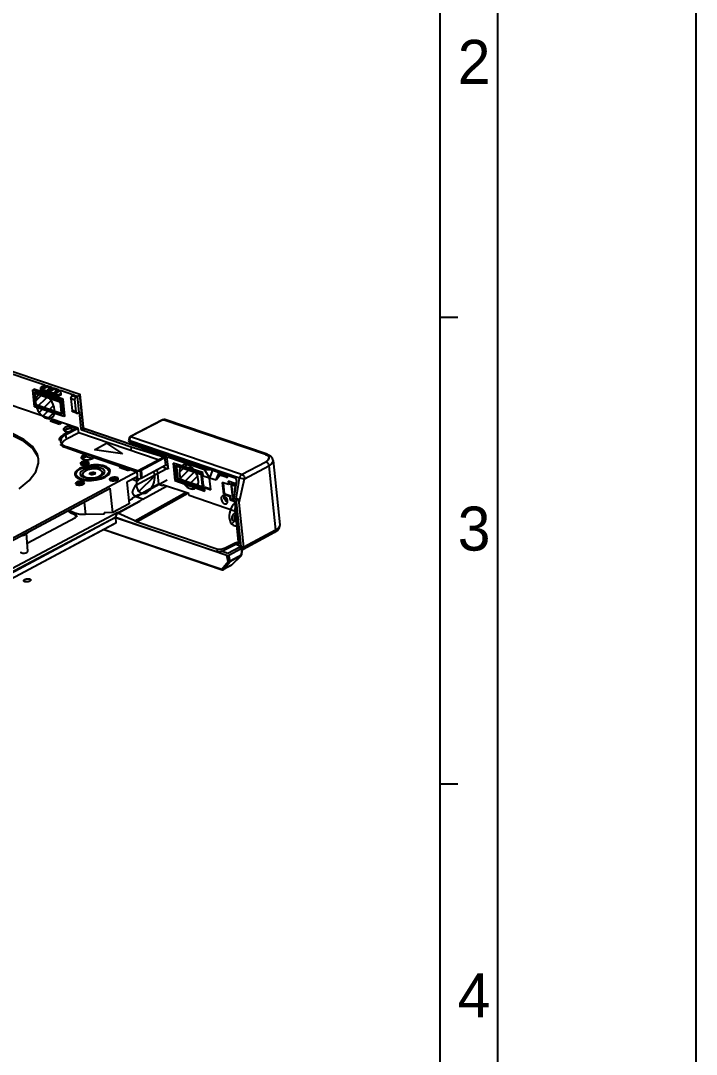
# Model space of a CAD drawing. Header units: millimetres. Extents: x 0 to 594, y 0 to 420.
# Drawn here: x 517.3 to 594, y 209.6 to 327 of the extents above; entities that cross this region are included whole.
import ezdxf

# ---------------------------------------------------------------- set-up
doc = ezdxf.new("R2010")
doc.units = ezdxf.units.MM
doc.header["$LTSCALE"] = 32.67
doc.layers.get('0').update_dxf_attribs({"linetype": 'CONTINUOUS'})
doc.layers.add('ASSEM_MEM', color=7, linetype='CONTINUOUS')
doc.styles.add('TEXTSTYLE_2', font='txt')

msp = doc.modelspace()

# ---------------------------------------------------------------- linework, layer by layer
at = {"color": 7, "linetype": 'CONTINUOUS'}
for p, q in [((594, 0), (594, 420)), ((571.422, 405.309), (571.422, 20.309)), ((564.922, 28.309), (564.922, 397.309)), ((564.922, 293.309), (566.922, 293.309)), ((564.922, 240.309), (566.922, 240.309))]:
    msp.add_line(p, q, dxfattribs=at)
at = {"layer": 'ASSEM_MEM', "color": 7, "linetype": 'CONTINUOUS'}
for p, q in [((441.911, 312.418), (524.03, 284.559)), ((511.374, 288.57), (520.061, 285.623)), ((523.855, 280.732), (507.053, 286.432)), ((519.608, 285.299), (519.649, 285.362)), ((519.649, 285.362), (519.864, 285.29)), ((519.699, 285.412), (520.015, 285.604)), ((519.699, 285.412), (519.913, 285.339)), ((519.765, 285.141), (520.288, 285.42)), ((519.765, 285.141), (519.864, 285.29)), ((519.913, 285.339), (520.23, 285.531)), ((520.015, 285.604), (520.061, 285.623)), ((520.015, 285.604), (520.23, 285.531)), ((520.23, 285.531), (520.276, 285.55)), ((520.276, 285.55), (520.848, 285.356)), ((520.288, 285.42), (520.276, 285.55)), ((520.706, 285.279), (520.288, 285.42)), ((520.485, 285.145), (520.802, 285.337)), ((520.7, 285.072), (521.016, 285.264)), ((520.802, 285.337), (520.848, 285.356)), ((520.802, 285.337), (521.016, 285.264)), ((521.016, 285.264), (521.062, 285.283)), ((521.062, 285.283), (521.634, 285.089)), ((521.075, 285.153), (521.062, 285.283)), ((518.811, 285.138), (518.703, 285.08)), ((518.703, 285.08), (522.027, 283.952)), ((518.902, 283.152), (518.703, 285.08)), ((522.136, 284.01), (518.811, 285.138)), ((521.872, 283.788), (518.905, 284.795)), ((518.905, 284.795), (519.058, 283.315)), ((519.056, 283.481), (518.944, 284.557)), ((518.992, 284.654), (518.98, 284.769)), ((519.085, 284.708), (518.981, 284.652)), ((519.021, 283.777), (519.806, 284.562)), ((519.142, 284.71), (519.038, 284.655)), ((519.038, 284.655), (521.683, 283.757)), ((519.142, 283.057), (520.374, 284.289)), ((519.572, 285.184), (519.591, 285.004)), ((521.193, 284.586), (519.62, 285.12)), ((519.629, 285.033), (519.62, 285.12)), ((519.796, 284.863), (519.621, 284.923)), ((519.633, 284.906), (519.621, 284.923)), ((521.202, 284.5), (519.629, 285.033)), ((519.65, 284.896), (519.633, 284.906)), ((519.654, 284.894), (519.65, 284.896)), ((519.833, 284.833), (519.655, 284.894)), ((519.701, 285.009), (519.817, 284.945)), ((519.701, 285.009), (519.796, 284.863)), ((519.765, 285.141), (520.337, 284.947)), ((520.326, 284.772), (519.817, 284.945)), ((519.833, 284.833), (519.854, 284.83)), ((519.854, 284.83), (519.89, 284.838)), ((519.993, 284.886), (519.89, 284.838)), ((520.326, 284.797), (520.422, 284.651)), ((520.436, 285.096), (520.337, 284.947)), ((520.6, 284.59), (520.422, 284.651)), ((520.436, 285.096), (520.65, 285.023)), ((520.638, 284.56), (520.459, 284.621)), ((520.485, 285.145), (520.7, 285.072)), ((520.505, 284.736), (520.621, 284.672)), ((520.505, 284.736), (520.6, 284.59)), ((520.552, 284.874), (521.075, 285.153)), ((520.552, 284.874), (520.65, 285.023)), ((520.552, 284.874), (521.124, 284.68)), ((521.151, 284.493), (520.621, 284.672)), ((520.638, 284.56), (520.659, 284.557)), ((520.659, 284.557), (520.694, 284.565)), ((520.797, 284.613), (520.694, 284.565)), ((521.492, 285.012), (521.075, 285.153)), ((521.222, 284.829), (521.124, 284.68)), ((521.131, 284.524), (521.226, 284.378)), ((521.193, 284.586), (521.202, 284.5)), ((521.271, 284.473), (521.202, 284.5)), ((521.222, 284.829), (521.437, 284.756)), ((521.401, 284.319), (521.226, 284.378)), ((521.442, 284.287), (521.263, 284.348)), ((521.353, 284.436), (521.271, 284.473)), ((521.272, 284.878), (521.588, 285.07)), ((521.272, 284.878), (521.486, 284.805)), ((521.425, 284.4), (521.353, 284.436)), ((521.437, 284.756), (521.395, 284.693)), ((521.395, 284.693), (521.437, 284.289)), ((521.401, 284.319), (521.418, 284.301)), ((521.418, 284.301), (521.437, 284.289)), ((521.888, 284.614), (521.425, 284.4)), ((521.437, 284.289), (521.442, 284.288)), ((521.442, 284.288), (521.467, 284.284)), ((521.467, 284.284), (521.499, 284.292)), ((521.486, 284.805), (521.803, 284.997)), ((521.901, 284.479), (521.499, 284.292)), ((521.588, 285.07), (521.634, 285.089)), ((521.588, 285.07), (521.803, 284.997)), ((521.803, 284.997), (521.849, 285.016)), ((521.849, 285.016), (523.35, 284.507)), ((521.849, 285.016), (521.901, 284.479)), ((523.015, 284.097), (523.165, 284.414)), ((523.015, 284.097), (523.444, 283.951)), ((523.015, 284.097), (523.159, 282.707)), ((523.304, 284.488), (523.165, 284.414)), ((523.165, 284.414), (523.594, 284.268)), ((523.35, 284.507), (523.304, 284.488)), ((523.304, 284.488), (523.733, 284.342)), ((523.594, 284.268), (523.444, 283.951)), ((523.594, 284.268), (523.733, 284.342)), ((523.733, 284.342), (523.783, 284.36)), ((523.788, 284.359), (524.041, 284.483)), ((523.967, 282.519), (523.788, 284.359)), ((524.419, 280.831), (524.041, 284.483)), ((524.452, 280.878), (524.075, 284.522)), ((522.227, 282.024), (518.902, 283.152)), ((519.058, 283.315), (519.127, 283.353)), ((519.058, 283.315), (522.025, 282.309)), ((521.822, 282.412), (519.177, 283.31)), ((519.428, 282.503), (520.776, 283.851)), ((519.83, 282.066), (521.061, 283.297)), ((521.787, 283.813), (521.683, 283.757)), ((521.888, 283.631), (521.804, 283.586)), ((521.804, 283.586), (521.916, 282.51)), ((522.025, 282.309), (521.872, 283.788)), ((522.136, 284.01), (522.027, 283.952)), ((522.027, 283.952), (522.227, 282.024)), ((522.323, 282.075), (522.136, 284.01)), ((523.444, 283.951), (523.588, 282.562)), ((520.398, 281.794), (521.181, 282.576)), ((521.983, 282.47), (521.879, 282.414)), ((522.018, 282.372), (521.881, 282.418)), ((521.999, 282.555), (521.916, 282.51)), ((522.323, 282.075), (522.227, 282.024)), ((523.588, 282.562), (523.159, 282.707)), ((523.681, 282.417), (523.252, 282.563)), ((523.785, 282.43), (523.957, 282.522)), ((523.966, 282.519), (524.146, 280.662)), ((520.693, 281.532), (520.866, 281.625)), ((520.693, 281.532), (521.737, 281.178)), ((521.91, 281.271), (520.866, 281.625)), ((520.866, 281.625), (520.982, 281.434)), ((521.91, 281.271), (521.737, 281.178)), ((522.336, 280.431), (522.379, 280.546)), ((522.379, 280.546), (522.511, 280.647)), ((522.469, 279.991), (523.855, 280.732)), ((523.573, 280.707), (522.841, 280.955)), ((523.004, 280.77), (523.014, 280.68)), ((523.014, 280.68), (523.326, 280.574)), ((523.024, 280.413), (523.573, 280.707)), ((523.911, 280.194), (523.855, 280.732)), ((524.146, 280.662), (524.419, 280.831)), ((524.255, 280.507), (524.559, 280.634)), ((524.444, 280.748), (524.419, 280.831)), ((524.559, 280.634), (524.612, 280.637)), ((533.815, 277.494), (524.559, 280.634)), ((533.821, 277.513), (524.612, 280.637)), ((533.441, 281.661), (529.79, 279.756)), ((533.505, 281.667), (529.846, 279.757)), ((533.505, 281.667), (533.568, 281.689)), ((545.119, 277.727), (533.505, 281.667)), ((533.568, 281.689), (533.636, 281.694)), ((533.636, 281.694), (533.679, 281.684)), ((545.284, 277.748), (533.679, 281.684)), ((522.751, 280.287), (522.167, 279.948)), ((522.172, 279.906), (522.167, 279.948)), ((522.285, 280.399), (522.48, 280.321)), ((522.373, 280.364), (522.336, 280.431)), ((522.354, 280.023), (523.024, 280.413)), ((522.525, 279.453), (522.469, 279.991)), ((522.48, 280.321), (522.751, 280.287)), ((523.911, 280.194), (522.525, 279.453)), ((522.751, 280.287), (522.78, 280.271)), ((532.949, 277.128), (523.911, 280.194)), ((524.255, 280.507), (529.882, 278.598)), ((529.623, 279.54), (529.576, 279.263)), ((529.637, 279.595), (529.622, 279.539)), ((529.695, 279.687), (529.637, 279.595)), ((529.691, 279.431), (529.699, 279.351)), ((529.727, 279.709), (529.695, 279.688)), ((529.716, 279.61), (529.702, 279.56)), ((529.787, 279.716), (529.727, 279.709)), ((529.787, 279.716), (529.758, 279.688)), ((529.803, 279.73), (529.787, 279.716)), ((542.393, 275.44), (529.787, 279.716)), ((521.884, 278.799), (521.878, 278.853)), ((522.38, 278.538), (523.956, 277.973)), ((522.415, 278.557), (522.418, 278.524)), ((523.991, 277.992), (522.416, 278.556)), ((530.598, 275.871), (522.519, 278.612)), ((525.699, 278.272), (527.068, 279.004)), ((528.886, 277.789), (525.699, 278.272)), ((527.068, 279.004), (528.886, 277.789)), ((529.675, 279.331), (529.718, 279.262)), ((529.718, 279.262), (529.696, 279.135)), ((529.696, 279.135), (541.67, 275.073)), ((529.699, 279.351), (529.718, 279.262)), ((542.145, 275.046), (529.718, 279.262)), ((529.882, 278.598), (529.833, 278.185)), ((529.882, 278.598), (533.669, 277.404)), ((519.367, 276.754), (519.366, 277.19)), ((523.956, 277.973), (524.639, 277.741)), ((530.549, 275.767), (523.991, 277.992)), ((523.991, 277.992), (523.994, 277.96)), ((524.323, 277.238), (524.445, 277.181)), ((524.374, 277.269), (524.417, 277.385)), ((524.415, 277.195), (524.374, 277.269)), ((524.417, 277.385), (524.549, 277.485)), ((524.778, 277.478), (524.57, 277.402)), ((524.778, 277.478), (524.769, 277.568)), ((524.787, 277.505), (525.499, 277.264)), ((525.513, 277.269), (525.675, 277.378)), ((525.684, 277.387), (525.673, 277.377)), ((525.675, 277.378), (525.684, 277.387)), ((525.684, 277.387), (528.695, 276.366)), ((530.598, 275.871), (533.37, 277.353)), ((531.001, 275.946), (533.531, 277.298)), ((533.531, 277.298), (533.37, 277.353)), ((533.634, 277.311), (533.473, 277.365)), ((533.531, 277.298), (533.597, 277.317)), ((533.597, 277.317), (533.634, 277.311)), ((533.727, 277.385), (533.669, 277.404)), ((533.669, 277.404), (533.678, 277.316)), ((533.727, 277.385), (533.77, 277.402)), ((533.727, 277.385), (533.777, 277.384)), ((533.797, 276.494), (533.727, 277.167)), ((533.793, 277.745), (533.82, 277.483)), ((533.931, 277.201), (534.049, 276.066)), ((534.386, 277.544), (533.997, 277.364)), ((534.436, 277.527), (534.087, 277.365)), ((538.198, 275.97), (534.087, 277.365)), ((545.119, 277.727), (545.365, 277.605)), ((545.379, 277.077), (545.134, 276.905)), ((545.365, 277.605), (545.498, 277.445)), ((545.962, 277.04), (546.72, 269.719)), ((524.473, 276.342), (524.02, 276.151)), ((524.127, 276.114), (524.59, 276.305)), ((524.172, 276.585), (524.251, 276.548)), ((524.236, 276.583), (524.254, 276.643)), ((524.251, 276.548), (524.414, 276.516)), ((524.254, 276.643), (524.341, 276.712)), ((524.28, 276.542), (524.352, 276.6)), ((524.341, 276.712), (524.48, 276.764)), ((524.352, 276.6), (524.491, 276.651)), ((524.811, 276.141), (524.466, 275.999)), ((524.795, 276.55), (524.955, 276.612)), ((524.955, 276.612), (525.044, 276.675)), ((524.982, 276.66), (524.97, 276.623)), ((526.86, 275.803), (526.841, 275.878)), ((527.476, 275.904), (527.345, 276.138)), ((527.444, 275.652), (527.476, 275.904)), ((528.522, 276.273), (528.695, 276.366)), ((528.522, 276.273), (529.566, 275.919)), ((528.695, 276.366), (528.811, 276.175)), ((529.739, 276.012), (529.566, 275.919)), ((529.739, 276.012), (530.514, 275.749)), ((530.926, 275.912), (530.549, 275.767)), ((531.019, 275.016), (530.926, 275.912)), ((531.001, 275.946), (531.094, 275.05)), ((533.797, 276.494), (531.094, 275.05)), ((532.8, 275.962), (532.966, 274.363)), ((534.049, 276.066), (533.404, 276.285)), ((533.807, 276.526), (534.008, 276.458)), ((538.004, 275.675), (534.616, 276.753)), ((534.616, 276.753), (534.82, 274.78)), ((534.924, 274.836), (534.729, 276.717)), ((537.937, 275.546), (534.941, 276.499)), ((534.941, 276.499), (535.095, 275.011)), ((534.999, 276.251), (535.111, 275.175)), ((535.017, 276.475), (535.031, 276.343)), ((535.036, 276.347), (535.14, 276.402)), ((535.093, 276.349), (535.197, 276.404)), ((537.738, 275.451), (535.093, 276.349)), ((537.842, 275.507), (535.197, 276.404)), ((535.334, 275.728), (536.171, 276.565)), ((535.473, 275.027), (536.721, 276.275)), ((535.497, 276.323), (535.489, 276.311)), ((538.969, 275.989), (538.198, 275.97)), ((538.198, 275.97), (538.772, 275.088)), ((539.095, 275.946), (538.772, 275.088)), ((542.393, 275.44), (545.134, 276.905)), ((542.732, 274.961), (545.474, 276.426)), ((545.474, 276.426), (546.23, 269.114)), ((530.514, 275.749), (507.924, 263.675)), ((523.491, 275.667), (523.459, 275.414)), ((523.642, 275.23), (523.616, 275.332)), ((523.824, 275.014), (523.642, 275.23)), ((524.088, 275.631), (524.075, 275.515)), ((524.075, 275.515), (524.094, 275.44)), ((524.094, 275.44), (524.235, 275.271)), ((524.212, 275.299), (524.264, 275.376)), ((524.235, 275.271), (524.498, 275.141)), ((524.264, 275.376), (524.335, 275.426)), ((524.358, 275.21), (524.333, 275.451)), ((524.498, 275.141), (524.855, 275.061)), ((525.206, 274.83), (524.647, 274.858)), ((524.854, 275.098), (525.22, 275.061)), ((524.855, 275.061), (525.274, 275.04)), ((525.145, 275.487), (525.137, 275.498)), ((525.17, 275.481), (525.145, 275.487)), ((525.15, 275.49), (525.147, 275.513)), ((525.247, 275.47), (525.17, 275.481)), ((525.791, 274.884), (525.206, 274.83)), ((525.207, 275.632), (525.221, 275.498)), ((525.214, 275.61), (525.207, 275.632)), ((525.213, 275.593), (525.214, 275.61)), ((525.228, 275.475), (525.214, 275.61)), ((525.232, 275.658), (525.263, 275.663)), ((525.263, 275.663), (525.355, 275.671)), ((525.277, 275.529), (525.263, 275.663)), ((525.274, 275.04), (525.711, 275.08)), ((525.369, 275.536), (525.277, 275.529)), ((525.457, 275.556), (525.369, 275.536)), ((525.533, 275.584), (525.457, 275.556)), ((525.519, 275.719), (525.533, 275.584)), ((525.561, 275.592), (525.533, 275.584)), ((525.592, 275.592), (525.561, 275.592)), ((525.612, 275.583), (525.592, 275.592)), ((525.612, 275.583), (525.598, 275.718)), ((525.69, 275.476), (525.599, 275.468)), ((525.657, 275.555), (525.612, 275.583)), ((525.72, 275.534), (525.657, 275.555)), ((525.721, 275.481), (525.69, 275.476)), ((525.707, 275.669), (525.784, 275.658)), ((525.742, 275.507), (525.739, 275.53)), ((525.739, 275.529), (525.746, 275.507)), ((525.746, 275.507), (525.749, 275.482)), ((525.784, 275.658), (525.787, 275.624)), ((526.345, 275.014), (525.791, 274.884)), ((525.998, 275.168), (526.315, 275.299)), ((526.315, 275.299), (526.531, 275.463)), ((526.808, 275.205), (526.345, 275.014)), ((526.468, 275.32), (526.717, 275.495)), ((526.646, 275.445), (526.621, 275.688)), ((526.624, 275.66), (526.747, 275.599)), ((526.747, 275.599), (526.77, 275.571)), ((527.141, 275.439), (526.808, 275.205)), ((526.915, 275.168), (527.278, 275.424)), ((527.33, 275.565), (527.198, 275.368)), ((527.278, 275.424), (527.444, 275.652)), ((527.346, 275.718), (527.33, 275.565)), ((527.485, 274.792), (527.564, 274.755)), ((527.549, 274.79), (527.568, 274.85)), ((527.564, 274.755), (527.727, 274.723)), ((527.568, 274.85), (527.654, 274.919)), ((527.593, 274.749), (527.665, 274.807)), ((528.108, 274.757), (528.268, 274.819)), ((528.268, 274.819), (528.357, 274.882)), ((528.295, 274.867), (528.284, 274.83)), ((530.466, 275.155), (529.392, 274.581)), ((530.512, 274.707), (529.971, 274.89)), ((530.512, 274.707), (530.466, 275.155)), ((530.72, 274.818), (530.512, 274.707)), ((530.537, 275.524), (530.514, 275.749)), ((530.537, 275.524), (530.572, 275.543)), ((530.546, 275.552), (530.572, 275.543)), ((530.641, 274.87), (530.549, 275.767)), ((531.019, 275.016), (530.641, 274.87)), ((530.72, 274.818), (530.711, 274.907)), ((530.746, 273.518), (532.543, 275.315)), ((534.82, 274.78), (534.924, 274.836)), ((534.82, 274.78), (538.224, 273.554)), ((538.214, 273.65), (534.924, 274.836)), ((535.165, 275.048), (535.095, 275.011)), ((535.095, 275.011), (538.105, 273.927)), ((535.164, 275.054), (535.165, 275.048)), ((535.165, 275.048), (535.172, 275.046)), ((535.232, 275.004), (537.877, 274.106)), ((535.767, 274.481), (537.114, 275.828)), ((536.178, 274.052), (537.391, 275.265)), ((536.198, 274.676), (538.098, 273.991)), ((537.738, 275.451), (537.842, 275.507)), ((537.859, 275.28), (537.959, 275.334)), ((537.971, 274.204), (537.859, 275.28)), ((538.105, 273.927), (537.937, 275.546)), ((538.046, 275.274), (538.004, 275.675)), ((538.761, 275.031), (538.046, 275.274)), ((538.897, 273.717), (538.761, 275.031)), ((538.772, 275.088), (539.519, 274.834)), ((539.519, 274.834), (539.842, 275.693)), ((539.519, 274.834), (539.946, 275.377)), ((539.946, 275.377), (539.874, 275.682)), ((540.665, 275.133), (539.946, 275.377)), ((539.99, 275.584), (539.984, 275.645)), ((540.065, 275.52), (540.058, 275.591)), ((540.065, 275.52), (540.695, 275.306)), ((540.665, 275.133), (540.805, 275.193)), ((540.695, 275.306), (540.765, 275.38)), ((540.695, 275.306), (540.796, 275.351)), ((540.82, 275.297), (540.813, 275.363)), ((541.753, 274.384), (540.864, 274.705)), ((540.864, 274.705), (540.906, 274.303)), ((541.81, 274.756), (541.511, 272.793)), ((542.04, 274.266), (542.145, 275.046)), ((542.13, 272.288), (542.732, 274.961)), ((508.086, 263.524), (527.488, 273.895)), ((523.639, 274.313), (523.718, 274.277)), ((523.703, 274.311), (523.722, 274.372)), ((523.718, 274.277), (523.881, 274.245)), ((523.722, 274.372), (523.808, 274.441)), ((523.747, 274.271), (523.819, 274.329)), ((524.262, 274.279), (524.422, 274.341)), ((524.422, 274.341), (524.511, 274.403)), ((524.449, 274.389), (524.437, 274.352)), ((527.774, 271.138), (527.488, 273.895)), ((529.392, 274.581), (529.645, 272.138)), ((532.966, 274.363), (530.719, 273.108)), ((531.196, 272.636), (533.884, 274.138)), ((532.966, 274.363), (533.431, 274.205)), ((536.415, 273.279), (533.421, 274.295)), ((533.431, 274.205), (533.421, 274.295)), ((533.431, 274.205), (533.527, 274.259)), ((536.766, 273.8), (537.491, 274.525)), ((537.934, 274.109), (538.038, 274.164)), ((537.971, 274.204), (538.071, 274.258)), ((538.286, 274.015), (538.182, 273.96)), ((538.182, 273.96), (538.897, 273.717)), ((538.224, 273.554), (538.182, 273.96)), ((538.286, 274.015), (538.887, 273.811)), ((540.906, 274.303), (540.191, 274.546)), ((540.191, 274.546), (540.327, 273.232)), ((540.304, 274.507), (540.431, 273.288)), ((541.01, 274.359), (540.906, 274.303)), ((541.01, 274.359), (540.978, 274.664)), ((541.733, 274.248), (541.191, 274.443)), ((541.191, 274.443), (541.358, 272.823)), ((541.256, 274.128), (541.367, 273.052)), ((541.266, 274.416), (541.287, 274.221)), ((541.292, 274.224), (541.396, 274.28)), ((541.349, 274.226), (541.453, 274.282)), ((541.711, 274.104), (541.349, 274.226)), ((541.724, 274.19), (541.453, 274.282)), ((541.591, 273.584), (541.639, 273.633)), ((541.797, 272.696), (542.04, 274.266)), ((528.361, 271.054), (530.85, 272.443)), ((528.404, 271.144), (530.85, 272.447)), ((529.607, 272.505), (530.027, 272.73)), ((530.018, 272.82), (530.711, 273.19)), ((530.027, 272.73), (530.018, 272.82)), ((531.196, 272.636), (530.265, 272.952)), ((530.284, 270.191), (536.047, 273.404)), ((536.302, 273.3), (530.549, 270.087)), ((530.62, 273.142), (530.719, 273.108)), ((530.719, 273.108), (530.711, 273.19)), ((530.85, 272.443), (531.196, 272.636)), ((536.438, 273.055), (536.415, 273.279)), ((541.7, 271.27), (536.438, 273.055)), ((540.431, 273.288), (540.327, 273.232)), ((540.327, 273.232), (541.042, 272.99)), ((540.495, 272.97), (540.401, 273.017)), ((540.494, 272.963), (540.408, 272.907)), ((540.408, 272.855), (540.408, 272.907)), ((540.416, 272.835), (540.421, 272.801)), ((540.419, 272.731), (540.418, 272.743)), ((540.553, 272.756), (540.421, 272.801)), ((540.431, 273.288), (541.145, 273.045)), ((540.437, 272.966), (540.434, 272.928)), ((540.436, 272.652), (540.569, 272.607)), ((540.444, 272.995), (540.437, 272.966)), ((540.586, 272.896), (540.495, 272.97)), ((540.506, 272.628), (540.567, 272.525)), ((540.536, 272.922), (540.553, 272.756)), ((540.569, 272.607), (540.586, 272.441)), ((540.667, 272.8), (540.586, 272.896)), ((540.626, 272.417), (540.586, 272.441)), ((540.624, 272.411), (540.586, 272.441)), ((540.664, 272.38), (540.624, 272.411)), ((540.666, 272.404), (540.626, 272.417)), ((540.672, 272.715), (540.663, 272.805)), ((540.704, 272.35), (540.664, 272.38)), ((540.705, 272.4), (540.666, 272.404)), ((540.733, 272.687), (540.667, 272.8)), ((540.672, 272.715), (540.706, 272.734)), ((540.728, 272.696), (540.672, 272.715)), ((540.687, 272.566), (540.768, 272.539)), ((540.705, 272.4), (540.687, 272.566)), ((540.748, 272.327), (540.704, 272.35)), ((540.705, 272.4), (540.747, 272.369)), ((540.78, 272.567), (540.733, 272.687)), ((540.747, 272.369), (540.79, 272.338)), ((540.792, 272.312), (540.748, 272.327)), ((540.804, 272.447), (540.78, 272.567)), ((540.78, 272.239), (540.804, 272.335)), ((540.804, 272.335), (540.804, 272.447)), ((541.145, 273.045), (541.042, 272.99)), ((541.042, 272.99), (541.084, 272.584)), ((541.084, 272.584), (541.188, 272.639)), ((541.084, 272.584), (541.549, 272.436)), ((541.188, 272.639), (541.145, 273.045)), ((541.538, 272.528), (541.188, 272.639)), ((541.427, 272.86), (541.358, 272.823)), ((541.358, 272.823), (541.506, 272.776)), ((541.42, 272.931), (541.427, 272.86)), ((541.427, 272.86), (541.517, 272.832)), ((541.488, 272.881), (541.523, 272.87)), ((541.511, 272.793), (541.797, 272.696)), ((541.548, 272.434), (541.511, 272.793)), ((541.548, 272.434), (541.654, 272.222)), ((542.356, 267.293), (541.797, 272.696)), ((508.395, 260.578), (528.365, 271.158)), ((522.649, 271.195), (522.638, 271.302)), ((522.728, 271.351), (522.785, 271.263)), ((522.785, 271.263), (523.086, 271.058)), ((523.051, 271.239), (522.879, 271.418)), ((523.471, 271.045), (523.051, 271.239)), ((524.521, 272.309), (524.667, 270.896)), ((529.645, 272.138), (527.774, 271.138)), ((528.098, 270.586), (528.365, 271.158)), ((528.361, 271.054), (528.404, 271.144)), ((528.404, 271.144), (528.365, 271.158)), ((541.508, 272.101), (541.499, 272.09)), ((541.666, 271.597), (541.666, 271.595)), ((542.059, 267.795), (541.667, 271.584)), ((541.673, 271.647), (541.668, 271.608)), ((541.673, 271.646), (541.673, 271.647)), ((542.153, 267.593), (541.683, 272.128)), ((541.704, 271.631), (541.696, 271.574)), ((541.742, 271.558), (541.696, 271.574)), ((542.09, 267.768), (541.696, 271.574)), ((541.714, 271.677), (541.704, 271.631)), ((541.704, 271.631), (541.736, 271.62)), ((541.726, 271.714), (541.714, 271.677)), ((542.657, 267.204), (542.13, 272.288)), ((528.098, 270.586), (507.868, 259.869)), ((528.1, 270.556), (508.37, 260.011)), ((518.08, 267.657), (523.56, 270.585)), ((523.086, 271.058), (523.512, 270.903)), ((524.029, 270.927), (523.471, 271.045)), ((523.512, 270.903), (523.545, 270.584)), ((524.667, 270.896), (524.029, 270.927)), ((526.823, 270.939), (524.667, 270.896)), ((527.774, 271.138), (526.805, 271.118)), ((526.823, 270.939), (526.805, 271.118)), ((528.098, 270.586), (539.545, 266.703)), ((540.735, 266.269), (528.1, 270.556)), ((528.1, 270.556), (528.133, 269.963)), ((530.284, 270.191), (528.361, 271.054)), ((530.549, 270.087), (539.689, 266.986)), ((541.282, 269.835), (541.662, 270.215)), ((541.733, 270.951), (541.678, 270.869)), ((541.738, 270.138), (541.82, 270.108)), ((527.91, 269.802), (508.25, 259.294)), ((508.286, 259.355), (528.133, 269.963)), ((526.771, 269.193), (540.197, 264.638)), ((526.819, 269.219), (540.146, 264.698)), ((528.109, 269.909), (527.91, 269.802)), ((546.133, 268.858), (542.562, 266.95)), ((546.23, 269.114), (542.657, 267.204)), ((546.72, 269.719), (546.704, 269.576)), ((518.15, 266.747), (517.994, 268.78)), ((540.539, 267.128), (541.727, 267.737)), ((542.153, 267.593), (541.727, 267.737)), ((541.752, 267.498), (541.727, 267.737)), ((542.09, 267.768), (542.107, 267.762)), ((542.107, 267.762), (542.133, 267.789)), ((539.689, 266.986), (539.545, 266.703)), ((540.836, 266.482), (540.112, 266.728)), ((541.752, 267.498), (540.387, 266.83)), ((540.539, 267.128), (540.387, 266.83)), ((542.181, 267.201), (540.836, 266.482)), ((540.945, 266.289), (542.365, 267.048)), ((542.356, 267.293), (541.752, 267.498)), ((542.181, 267.201), (542.361, 267.14)), ((542.37, 266.787), (542.34, 266.289)), ((542.356, 267.293), (542.657, 267.204)), ((542.365, 267.048), (542.37, 266.787)), ((542.408, 266.818), (542.37, 266.787)), ((542.412, 266.833), (542.382, 266.33)), ((542.391, 267.125), (542.582, 267.226)), ((542.407, 267.098), (542.412, 266.835)), ((542.412, 266.833), (542.408, 266.818)), ((542.412, 266.945), (542.518, 266.934)), ((542.412, 266.836), (542.412, 266.833)), ((542.501, 267.031), (542.438, 266.997)), ((542.501, 267.031), (542.564, 267.1)), ((542.518, 266.934), (542.562, 266.95)), ((542.564, 267.1), (542.582, 267.226)), ((542.65, 267.075), (542.657, 267.204)), ((540.146, 264.698), (540.878, 265.586)), ((540.33, 264.66), (541.062, 265.547)), ((540.878, 265.586), (540.735, 266.269)), ((541.085, 265.618), (540.945, 266.289)), ((542.318, 266.218), (541.062, 265.547)), ((542.34, 266.289), (541.085, 265.618)), ((542.318, 266.218), (541.245, 265.149)), ((542.338, 266.233), (541.265, 265.163)), ((542.33, 266.237), (542.318, 266.218)), ((542.338, 266.233), (542.318, 266.218)), ((540.27, 264.643), (540.33, 264.66)), ((541.23, 265.137), (540.315, 264.648)), ((540.315, 264.648), (540.33, 264.66)), ((541.245, 265.149), (540.33, 264.66)), ((541.245, 265.149), (541.23, 265.137)), ((541.265, 265.163), (541.245, 265.149))]:
    msp.add_line(p, q, dxfattribs=at)
at = {"layer": 'ASSEM_MEM', "color": 40, "linetype": 'CONTINUOUS'}
for p, q in [((530.394, 274.26), (533.822, 276.092)), ((533.956, 274.792), (530.529, 272.96)), ((530.054, 273.278), (530.032, 273.495)), ((530.278, 274.129), (530.066, 273.681)), ((530.121, 273.146), (530.399, 272.96)), ((541.491, 270.945), (541.709, 271.176)), ((541.654, 272.222), (541.679, 272.174)), ((541.682, 270.172), (541.572, 270.165))]:
    msp.add_line(p, q, dxfattribs=at)
at = {"layer": 'ASSEM_MEM', "color": 7, "linetype": 'CONTINUOUS'}
for points in [[(519.699, 285.412), (519.684, 285.401), (519.672, 285.391), (519.661, 285.378), (519.649, 285.362)], [(519.864, 285.29), (519.876, 285.306), (519.887, 285.318), (519.899, 285.329), (519.913, 285.339)], [(518.981, 284.652), (518.974, 284.648), (518.959, 284.632), (518.949, 284.611), (518.944, 284.586), (518.944, 284.557)], [(519.038, 284.655), (519.014, 284.659), (518.993, 284.657), (518.981, 284.652)], [(519.065, 284.057), (519.046, 283.98), (519.032, 283.898), (519.023, 283.813), (519.02, 283.725), (519.022, 283.635), (519.029, 283.542)], [(519.637, 284.569), (519.506, 284.546), (519.386, 284.496), (519.28, 284.421), (519.19, 284.321), (519.118, 284.199), (519.065, 284.057)], [(519.629, 285.033), (519.591, 285.043), (519.594, 285.033)], [(521.174, 282.814), (521.121, 283.102), (521.024, 283.393), (520.887, 283.674), (520.715, 283.934), (520.517, 284.161), (520.3, 284.345), (520.075, 284.477), (519.851, 284.554), (519.637, 284.569)], [(519.796, 284.863), (519.822, 284.839), (519.833, 284.833)], [(520.459, 284.621), (520.447, 284.626), (520.422, 284.651)], [(520.485, 285.145), (520.471, 285.135), (520.459, 285.124), (520.448, 285.112), (520.436, 285.096)], [(520.6, 284.59), (520.626, 284.566), (520.638, 284.56)], [(520.65, 285.023), (520.662, 285.039), (520.673, 285.051), (520.685, 285.062), (520.7, 285.072)], [(521.272, 284.878), (521.257, 284.868), (521.245, 284.857), (521.234, 284.845), (521.222, 284.829)], [(521.263, 284.348), (521.252, 284.353), (521.226, 284.378)], [(521.437, 284.756), (521.449, 284.772), (521.46, 284.784), (521.472, 284.795), (521.486, 284.805)], [(519.029, 283.542), (519.03, 283.532), (519.031, 283.523), (519.032, 283.513), (519.034, 283.499), (519.035, 283.49), (519.037, 283.478)], [(519.037, 283.478), (519.043, 283.435), (519.051, 283.392), (519.06, 283.343), (519.07, 283.3), (519.082, 283.251), (519.095, 283.205)], [(519.056, 283.481), (519.062, 283.45), (519.072, 283.419), (519.088, 283.389), (519.107, 283.362), (519.129, 283.339), (519.153, 283.321), (519.177, 283.31)], [(519.095, 283.205), (519.118, 283.127), (519.145, 283.049), (519.175, 282.972), (519.209, 282.89), (519.245, 282.815), (519.285, 282.737)], [(521.804, 283.586), (521.799, 283.617), (521.788, 283.648), (521.772, 283.678), (521.753, 283.705), (521.731, 283.728), (521.707, 283.746), (521.683, 283.757)], [(521.787, 283.813), (521.811, 283.801), (521.835, 283.784), (521.857, 283.761), (521.876, 283.734), (521.878, 283.731)], [(519.285, 282.737), (519.35, 282.623), (519.424, 282.51), (519.503, 282.401), (519.587, 282.3), (519.675, 282.205), (519.767, 282.119)], [(519.767, 282.119), (519.921, 281.998), (520.079, 281.902), (520.237, 281.834), (520.396, 281.794), (520.545, 281.785), (520.687, 281.807)], [(520.687, 281.807), (520.844, 281.876), (520.978, 281.992), (521.081, 282.15), (521.15, 282.344), (521.181, 282.568), (521.174, 282.814)], [(521.822, 282.412), (521.846, 282.407), (521.868, 282.41), (521.879, 282.414)], [(521.879, 282.414), (521.886, 282.419), (521.901, 282.434), (521.911, 282.456), (521.916, 282.481), (521.916, 282.51)], [(522.006, 282.492), (522.005, 282.49), (521.99, 282.474), (521.983, 282.47)], [(523.252, 282.563), (523.194, 282.607), (523.159, 282.707)], [(523.588, 282.562), (523.623, 282.462), (523.681, 282.418)], [(523.681, 282.418), (523.695, 282.414), (523.785, 282.43)], [(522.841, 280.955), (522.556, 280.888), (522.33, 280.782), (522.197, 280.652), (522.18, 280.519), (522.285, 280.399)], [(522.568, 280.58), (522.418, 280.487), (522.357, 280.394)], [(522.511, 280.647), (522.655, 280.707), (522.824, 280.749), (523.004, 280.77)], [(523.014, 280.68), (522.777, 280.648), (522.568, 280.58)], [(523.004, 280.77), (522.951, 280.827), (522.897, 280.889), (522.841, 280.955)], [(524.419, 280.831), (524.45, 280.863), (524.452, 280.878)], [(524.559, 280.634), (524.495, 280.676), (524.444, 280.748)], [(524.612, 280.637), (524.571, 280.661), (524.517, 280.719), (524.472, 280.799), (524.452, 280.878)], [(533.681, 281.684), (533.592, 281.699), (533.44, 281.661)], [(533.442, 281.662), (533.448, 281.665), (533.505, 281.667)], [(519.339, 277.184), (519.265, 277.499), (518.704, 278.403), (517.728, 279.205), (516.375, 279.875), (514.704, 280.386)], [(519.366, 277.19), (519.242, 277.724), (518.68, 278.627), (517.705, 279.429), (516.351, 280.1)], [(522.167, 279.948), (521.935, 279.775), (521.765, 279.59), (521.666, 279.403)], [(521.666, 279.403), (521.69, 279.401), (521.713, 279.398)], [(521.713, 279.398), (521.834, 279.616), (522.052, 279.829), (522.354, 280.023)], [(522.469, 279.991), (522.122, 279.759), (521.905, 279.502), (521.838, 279.242), (521.84, 279.214)], [(521.961, 278.965), (522.178, 279.221), (522.525, 279.453)], [(529.622, 279.539), (529.622, 279.533), (529.621, 279.494), (529.628, 279.447), (529.645, 279.393), (529.675, 279.331)], [(529.702, 279.56), (529.693, 279.501), (529.691, 279.431)], [(529.791, 279.756), (529.764, 279.741), (529.695, 279.688)], [(529.758, 279.688), (529.735, 279.653), (529.716, 279.61)], [(529.846, 279.757), (529.795, 279.758), (529.791, 279.756)], [(529.846, 279.757), (529.823, 279.744), (529.803, 279.73)], [(521.878, 278.853), (521.858, 278.844), (521.838, 278.836)], [(521.838, 278.836), (521.943, 278.751), (522.07, 278.672), (522.216, 278.601), (522.38, 278.538)], [(521.84, 279.214), (521.924, 278.996), (522.158, 278.78), (522.519, 278.612)], [(522.416, 278.556), (522.202, 278.641), (522.022, 278.741), (521.878, 278.853)], [(524.639, 277.741), (524.406, 277.644), (524.256, 277.522), (524.211, 277.391), (524.277, 277.272), (524.323, 277.238)], [(524.57, 277.402), (524.431, 277.301), (524.398, 277.226)], [(524.445, 277.181), (524.69, 277.132), (524.978, 277.131), (525.266, 277.179), (525.513, 277.269)], [(524.549, 277.485), (524.615, 277.517), (524.689, 277.544), (524.769, 277.568)], [(524.639, 277.741), (524.682, 277.683), (524.726, 277.625), (524.769, 277.568)], [(533.37, 277.353), (533.437, 277.371), (533.473, 277.366)], [(533.634, 277.311), (533.66, 277.298), (533.706, 277.244), (533.727, 277.167)], [(545.119, 277.727), (545.228, 277.757), (545.284, 277.748)], [(545.962, 277.039), (545.887, 277.288), (545.696, 277.524), (545.414, 277.697), (545.284, 277.748)], [(545.498, 277.445), (545.503, 277.263), (545.379, 277.077)], [(545.962, 277.039), (545.947, 276.895), (545.787, 276.649), (545.474, 276.426)], [(517.167, 273.829), (518.307, 274.767), (519.052, 275.756), (519.367, 276.754)], [(524.02, 276.151), (523.683, 275.919), (523.491, 275.667)], [(523.602, 275.467), (523.62, 275.621), (523.793, 275.88), (524.127, 276.114)], [(524.466, 275.999), (524.218, 275.824), (524.088, 275.631)], [(524.24, 276.855), (524.134, 276.775), (524.099, 276.688), (524.14, 276.609), (524.172, 276.585)], [(524.258, 276.547), (524.238, 276.569), (524.236, 276.583)], [(524.589, 276.95), (524.399, 276.916), (524.24, 276.855)], [(524.639, 275.84), (524.423, 275.677), (524.333, 275.5), (524.333, 275.451)], [(524.414, 276.516), (524.605, 276.517), (524.795, 276.55)], [(527.345, 276.138), (527.062, 276.332), (526.65, 276.472), (526.142, 276.546), (525.58, 276.548), (525.008, 276.478), (524.473, 276.342)], [(524.48, 276.764), (524.645, 276.787), (524.802, 276.777)], [(524.491, 276.651), (524.656, 276.675), (524.814, 276.665)], [(525.095, 276.779), (525.054, 276.858), (524.944, 276.919), (524.78, 276.951), (524.589, 276.95)], [(524.59, 276.305), (525.144, 276.435), (525.729, 276.488), (526.288, 276.46), (526.767, 276.354), (527.118, 276.179), (527.307, 275.953), (527.333, 275.852)], [(526.621, 275.688), (526.572, 275.808), (526.391, 275.948), (526.1, 276.041), (525.733, 276.079), (525.336, 276.054), (524.956, 275.971), (524.639, 275.84)], [(524.802, 276.777), (524.922, 276.736), (524.979, 276.673), (524.982, 276.66)], [(526.841, 275.878), (526.7, 276.047), (526.437, 276.178), (526.079, 276.258), (525.661, 276.278), (525.224, 276.238), (524.811, 276.141)], [(524.814, 276.665), (524.933, 276.624), (524.947, 276.609)], [(525.044, 276.675), (525.06, 276.692), (525.095, 276.779)], [(527.333, 275.852), (527.315, 275.698), (527.141, 275.439)], [(531.001, 275.946), (530.977, 275.934), (530.952, 275.923), (530.926, 275.912)], [(535.036, 276.347), (535.029, 276.342), (535.014, 276.327), (535.004, 276.305), (534.999, 276.28), (534.999, 276.251)], [(535.093, 276.349), (535.069, 276.353), (535.048, 276.351), (535.036, 276.347)], [(535.14, 276.402), (535.152, 276.407), (535.173, 276.409), (535.197, 276.404)], [(535.357, 275.976), (535.347, 275.915), (535.339, 275.848), (535.335, 275.778), (535.334, 275.707), (535.337, 275.633), (535.343, 275.554)], [(535.399, 276.131), (535.392, 276.11), (535.383, 276.084), (535.376, 276.057), (535.369, 276.03), (535.363, 276.007), (535.357, 275.976)], [(535.489, 276.311), (535.472, 276.285), (535.456, 276.257), (535.44, 276.228), (535.426, 276.198), (535.412, 276.164), (535.399, 276.131)], [(535.601, 276.439), (535.584, 276.424), (535.565, 276.405), (535.547, 276.386), (535.529, 276.365), (535.514, 276.347), (535.497, 276.323)], [(536.99, 275.998), (536.797, 276.206), (536.586, 276.377), (536.368, 276.5), (536.152, 276.569), (535.95, 276.582), (535.763, 276.539), (535.601, 276.439)], [(537.131, 275.803), (537.111, 275.834), (537.087, 275.868), (537.063, 275.902), (537.039, 275.935), (537.017, 275.963), (536.99, 275.998)], [(545.134, 276.905), (545.252, 276.837), (545.358, 276.723), (545.436, 276.578), (545.474, 276.426)], [(523.459, 275.414), (523.59, 275.181), (523.744, 275.058)], [(523.817, 275.14), (523.628, 275.366), (523.602, 275.467)], [(524.562, 274.507), (524.521, 274.587), (524.411, 274.647), (524.248, 274.68), (524.056, 274.679), (523.867, 274.645), (523.707, 274.583)], [(523.744, 275.058), (523.872, 274.987), (524.285, 274.847), (524.793, 274.773), (525.355, 274.771), (525.927, 274.841), (526.461, 274.977), (526.915, 275.168)], [(524.647, 274.858), (524.168, 274.965), (523.817, 275.14)], [(524.333, 275.451), (524.382, 275.331), (524.563, 275.192), (524.854, 275.098)], [(525.137, 275.498), (525.137, 275.5), (525.147, 275.513)], [(525.147, 275.513), (525.193, 275.552), (525.213, 275.593)], [(525.207, 275.632), (525.211, 275.646), (525.232, 275.658)], [(525.22, 275.061), (525.617, 275.085), (525.998, 275.168)], [(525.277, 275.529), (525.246, 275.524), (525.224, 275.512)], [(525.355, 275.421), (525.31, 275.45), (525.247, 275.47)], [(525.355, 275.671), (525.443, 275.69), (525.519, 275.719)], [(525.434, 275.421), (525.406, 275.413), (525.376, 275.413), (525.355, 275.421)], [(525.599, 275.468), (525.511, 275.449), (525.434, 275.421)], [(525.519, 275.719), (525.547, 275.727), (525.578, 275.726), (525.598, 275.718)], [(525.598, 275.718), (525.643, 275.689), (525.707, 275.669)], [(525.711, 275.08), (526.124, 275.178), (526.468, 275.32)], [(525.746, 275.507), (525.743, 275.493), (525.721, 275.481)], [(525.806, 275.626), (525.761, 275.588), (525.74, 275.547), (525.739, 275.529)], [(525.784, 275.658), (525.808, 275.652), (525.817, 275.642)], [(525.817, 275.642), (525.817, 275.64), (525.806, 275.626)], [(526.531, 275.463), (526.62, 275.64), (526.621, 275.688)], [(526.717, 275.495), (526.847, 275.688), (526.86, 275.803)], [(527.553, 275.062), (527.447, 274.982), (527.413, 274.895), (527.453, 274.816), (527.485, 274.792)], [(527.571, 274.754), (527.552, 274.776), (527.549, 274.79)], [(528.408, 274.986), (528.367, 275.065), (528.257, 275.126), (528.094, 275.158), (527.903, 275.157), (527.713, 275.123), (527.553, 275.062)], [(527.654, 274.919), (527.793, 274.97), (527.958, 274.994), (528.116, 274.984)], [(527.665, 274.807), (527.805, 274.858), (527.97, 274.882), (528.127, 274.872)], [(527.727, 274.723), (527.918, 274.724), (528.108, 274.757)], [(528.116, 274.984), (528.235, 274.943), (528.292, 274.88), (528.295, 274.867)], [(528.127, 274.872), (528.247, 274.831), (528.26, 274.816)], [(528.357, 274.882), (528.373, 274.899), (528.408, 274.986)], [(530.482, 274.717), (530.48, 274.701), (530.478, 274.686), (530.475, 274.671), (530.473, 274.651), (530.471, 274.636), (530.468, 274.616)], [(531.094, 275.05), (531.07, 275.038), (531.045, 275.026), (531.019, 275.016)], [(532.18, 273.924), (532.302, 274.13), (532.404, 274.357), (532.481, 274.596), (532.531, 274.84), (532.552, 275.081), (532.543, 275.315)], [(532.543, 275.315), (532.533, 275.394), (532.518, 275.475), (532.501, 275.549), (532.478, 275.624), (532.454, 275.692), (532.424, 275.761)], [(535.111, 275.175), (535.117, 275.144), (535.127, 275.113), (535.143, 275.083), (535.162, 275.056), (535.184, 275.033), (535.208, 275.015), (535.232, 275.004)], [(535.343, 275.554), (535.357, 275.45), (535.377, 275.344), (535.405, 275.233), (535.437, 275.126), (535.477, 275.014), (535.523, 274.905)], [(535.523, 274.905), (535.661, 274.641), (535.829, 274.399), (536.02, 274.188), (536.231, 274.014), (536.445, 273.89), (536.658, 273.817), (536.865, 273.798), (537.051, 273.835), (537.211, 273.926), (537.342, 274.069), (537.435, 274.256)], [(537.174, 275.734), (537.169, 275.743), (537.161, 275.756), (537.155, 275.765), (537.147, 275.778), (537.138, 275.791), (537.131, 275.803)], [(537.283, 275.532), (537.267, 275.565), (537.25, 275.598), (537.233, 275.63), (537.213, 275.667), (537.195, 275.699), (537.174, 275.734)], [(537.488, 274.827), (537.473, 274.941), (537.45, 275.056), (537.419, 275.177), (537.381, 275.294), (537.335, 275.415), (537.283, 275.532)], [(537.435, 274.256), (537.46, 274.338), (537.478, 274.426), (537.491, 274.521), (537.497, 274.617), (537.496, 274.721), (537.488, 274.827)], [(537.859, 275.28), (537.854, 275.311), (537.843, 275.342), (537.827, 275.372), (537.808, 275.399), (537.786, 275.422), (537.762, 275.44), (537.738, 275.451)], [(537.842, 275.507), (537.866, 275.495), (537.89, 275.478), (537.912, 275.455), (537.931, 275.428), (537.947, 275.398), (537.955, 275.373)], [(542.394, 275.439), (542.298, 275.353), (542.212, 275.217), (542.159, 275.041)], [(542.732, 274.961), (542.554, 274.966), (542.345, 274.995), (542.159, 275.04)], [(542.393, 275.44), (542.558, 275.387), (542.684, 275.272), (542.746, 275.12), (542.732, 274.961)], [(523.707, 274.583), (523.601, 274.503), (523.566, 274.417), (523.607, 274.337), (523.639, 274.313)], [(523.725, 274.275), (523.706, 274.298), (523.703, 274.311)], [(523.808, 274.441), (523.947, 274.492), (524.112, 274.515), (524.27, 274.506)], [(523.819, 274.329), (523.959, 274.38), (524.123, 274.403), (524.281, 274.394)], [(523.881, 274.245), (524.072, 274.245), (524.262, 274.279)], [(524.27, 274.506), (524.389, 274.465), (524.446, 274.402), (524.449, 274.389)], [(524.281, 274.394), (524.4, 274.353), (524.414, 274.338)], [(524.511, 274.403), (524.527, 274.421), (524.562, 274.507)], [(530.468, 274.616), (530.462, 274.551), (530.457, 274.481), (530.455, 274.411), (530.455, 274.342), (530.458, 274.275), (530.464, 274.204)], [(530.464, 274.204), (530.473, 274.134), (530.485, 274.062), (530.501, 273.992), (530.52, 273.924), (530.541, 273.859), (530.568, 273.792)], [(530.568, 273.792), (530.628, 273.674), (530.703, 273.567), (530.786, 273.479), (530.882, 273.406), (530.983, 273.353), (531.096, 273.318)], [(531.096, 273.318), (531.277, 273.305), (531.469, 273.341), (531.659, 273.423), (531.847, 273.552), (532.02, 273.718), (532.18, 273.924)], [(537.877, 274.106), (537.901, 274.102), (537.923, 274.104), (537.934, 274.109)], [(537.934, 274.109), (537.941, 274.113), (537.956, 274.129), (537.966, 274.15), (537.971, 274.175), (537.971, 274.204)], [(538.074, 274.226), (538.07, 274.205), (538.06, 274.184), (538.045, 274.169), (538.038, 274.164)], [(541.292, 274.224), (541.285, 274.22), (541.27, 274.204), (541.26, 274.183), (541.255, 274.157), (541.256, 274.128)], [(541.349, 274.226), (541.325, 274.231), (541.304, 274.229), (541.292, 274.224)], [(541.396, 274.28), (541.408, 274.284), (541.429, 274.287), (541.453, 274.282)], [(541.623, 273.902), (541.609, 273.83), (541.598, 273.755), (541.592, 273.678), (541.59, 273.598), (541.593, 273.516), (541.599, 273.432)], [(541.672, 274.051), (541.663, 274.03), (541.654, 274.005), (541.645, 273.98), (541.637, 273.954), (541.631, 273.931), (541.623, 273.902)], [(541.716, 274.143), (541.709, 274.13), (541.701, 274.114), (541.694, 274.101), (541.686, 274.085), (541.679, 274.068), (541.672, 274.051)], [(540.223, 273.015), (540.161, 272.971), (540.114, 272.898), (540.09, 272.802), (540.09, 272.69)], [(540.09, 272.69), (540.114, 272.57), (540.161, 272.449), (540.227, 272.337), (540.308, 272.241), (540.399, 272.167), (540.493, 272.12)], [(540.401, 273.017), (540.31, 273.033), (540.223, 273.015)], [(540.408, 272.907), (540.412, 272.871), (540.416, 272.835)], [(540.419, 272.731), (540.418, 272.754), (540.421, 272.801)], [(540.436, 272.652), (540.423, 272.704), (540.419, 272.731)], [(541.367, 273.052), (541.373, 273.021), (541.384, 272.99), (541.399, 272.961), (541.418, 272.933), (541.44, 272.911), (541.464, 272.893), (541.488, 272.881)], [(542.202, 272.606), (542.158, 272.608), (542.107, 272.615), (542.051, 272.626), (541.993, 272.64), (541.932, 272.656), (541.869, 272.673), (541.797, 272.696)], [(542.13, 272.288), (542.091, 272.422), (542.015, 272.542), (541.912, 272.636), (541.797, 272.696)], [(540.493, 272.12), (540.584, 272.104), (540.666, 272.12), (540.694, 272.134)], [(540.694, 272.134), (540.733, 272.166), (540.78, 272.239)], [(541.471, 272.057), (541.318, 271.842), (541.188, 271.597), (541.089, 271.333), (541.022, 271.06), (540.992, 270.788), (541, 270.521)], [(541.499, 272.09), (541.492, 272.083), (541.486, 272.075), (541.48, 272.068), (541.471, 272.057)], [(541.645, 272.24), (541.625, 272.222), (541.601, 272.2), (541.578, 272.177), (541.555, 272.153), (541.533, 272.129), (541.508, 272.101)], [(541.654, 272.222), (541.665, 272.198), (541.679, 272.174)], [(541.666, 271.595), (541.675, 271.583), (541.696, 271.574)], [(541.72, 271.775), (541.701, 271.744), (541.679, 271.679), (541.673, 271.647)], [(541.704, 271.631), (541.682, 271.639), (541.673, 271.646)], [(541.679, 272.174), (541.68, 272.15), (541.683, 272.128)], [(523.512, 270.903), (523.643, 270.845), (523.7, 270.758)], [(523.7, 270.758), (523.67, 270.671), (523.56, 270.585)], [(541, 270.521), (541.051, 270.253), (541.148, 270.018), (541.285, 269.831), (541.456, 269.7), (541.654, 269.631), (541.87, 269.628)], [(541.678, 270.869), (541.639, 270.8), (541.596, 270.686), (541.572, 270.567), (541.568, 270.447), (541.584, 270.335), (541.62, 270.244), (541.674, 270.177), (541.738, 270.138)], [(541.728, 270.886), (541.674, 270.795), (541.633, 270.692), (541.608, 270.59), (541.597, 270.5), (541.597, 270.422), (541.603, 270.356), (541.615, 270.302), (541.63, 270.259), (541.646, 270.224), (541.663, 270.197), (541.681, 270.177), (541.698, 270.161), (541.716, 270.149), (541.734, 270.14), (541.738, 270.138)], [(541.728, 270.886), (541.7, 270.884), (541.681, 270.873), (541.678, 270.869)], [(518.274, 268.97), (518.248, 268.929), (518.064, 268.795)], [(527.947, 269.863), (527.93, 269.82), (527.91, 269.802)], [(528.109, 269.909), (528.125, 269.924), (528.133, 269.963)], [(546.72, 269.719), (546.677, 269.406), (546.481, 269.11), (546.133, 268.858)], [(546.133, 268.858), (546.173, 268.889), (546.223, 268.984), (546.23, 269.114)], [(546.704, 269.576), (546.544, 269.335), (546.23, 269.114)], [(517.453, 268.531), (517.53, 268.531), (517.704, 268.561), (517.863, 268.621)], [(518.064, 268.795), (517.798, 268.693), (517.735, 268.682)], [(517.863, 268.621), (517.962, 268.696), (517.989, 268.766)], [(517.329, 266.662), (517.362, 266.604), (517.453, 266.554)], [(517.453, 266.554), (517.588, 266.528), (517.746, 266.528), (517.903, 266.556), (518.034, 266.607)], [(518.034, 266.607), (518.121, 266.673), (518.15, 266.748)], [(542.562, 266.95), (542.601, 266.98), (542.65, 267.075)], [(540.878, 265.586), (540.945, 265.573), (541.021, 265.584), (541.085, 265.618)], [(540.878, 265.586), (540.935, 265.545), (541.002, 265.531), (541.062, 265.547)], [(541.062, 265.547), (541.075, 265.566), (541.083, 265.59), (541.085, 265.618)], [(542.34, 266.289), (542.338, 266.261), (542.33, 266.237)], [(542.382, 266.33), (542.377, 266.316), (542.34, 266.289)], [(540.146, 264.698), (540.203, 264.657), (540.27, 264.643)], [(540.146, 264.698), (540.171, 264.654), (540.196, 264.639)], [(518.372, 263.335), (518.31, 263.307), (518.24, 263.284), (518.164, 263.267), (518.083, 263.256), (518.003, 263.252), (517.926, 263.255), (517.855, 263.265), (517.791, 263.282), (517.739, 263.304), (517.7, 263.332), (517.675, 263.363), (517.666, 263.397), (517.673, 263.433), (517.695, 263.468), (517.731, 263.503), (517.782, 263.535)], [(517.782, 263.535), (517.843, 263.563), (517.913, 263.585), (517.989, 263.603), (518.07, 263.614), (518.15, 263.617), (518.227, 263.614), (518.299, 263.604), (518.363, 263.588), (518.414, 263.565), (518.453, 263.538), (518.478, 263.507), (518.487, 263.472), (518.481, 263.437), (518.459, 263.401), (518.422, 263.367), (518.372, 263.335)]]:
    msp.add_lwpolyline(points, dxfattribs=at)
at = {"layer": 'ASSEM_MEM', "color": 40, "linetype": 'CONTINUOUS'}
for points in [[(530.066, 273.681), (530.054, 273.651), (530.043, 273.62), (530.036, 273.589), (530.032, 273.557), (530.03, 273.526), (530.032, 273.495)], [(530.394, 274.26), (530.372, 274.246), (530.35, 274.229), (530.33, 274.208), (530.31, 274.184), (530.294, 274.158), (530.278, 274.129)], [(530.054, 273.278), (530.059, 273.25), (530.066, 273.223), (530.076, 273.199), (530.089, 273.178), (530.104, 273.161), (530.121, 273.146)], [(530.399, 272.96), (530.418, 272.95), (530.439, 272.944), (530.46, 272.942), (530.483, 272.944), (530.505, 272.95), (530.529, 272.96)], [(541.572, 270.165), (541.51, 270.171), (541.453, 270.194), (541.404, 270.235), (541.364, 270.292), (541.336, 270.361), (541.321, 270.441), (541.318, 270.529), (541.329, 270.62), (541.353, 270.71), (541.389, 270.797), (541.436, 270.876), (541.491, 270.945)]]:
    msp.add_lwpolyline(points, dxfattribs=at)
at = {"layer": 'ASSEM_MEM', "color": 7, "linetype": 'CONTINUOUS'}
for centre, start, end in [((542.232, 266.339), 314.91581, 356.56654), ((540.245, 264.781), 251.18342, 298.12354), ((541.159, 265.269), 298.12354, 314.92341)]:
    msp.add_arc(centre, 0.15, start, end, dxfattribs=at)
for centre, major_axis, ratio, start_param, end_param in [((519.715, 285.263), (0.12, 0.129), 0.6090383, 1.8380525, 3.4088489), ((519.759, 284.835), (-0.161, 0.198), 0.2547159, 5.8974148, 7.1983357), ((521.288, 284.729), (0.12, 0.129), 0.6090383, 3.4088489, 4.9796452), ((521.332, 284.301), (-0.161, 0.198), 0.2547159, 4.5964939, 5.8974148), ((523.925, 284.515), (0.15, 0.005), 0.3773169, -0.7020167, 0.7815132), ((524.243, 280.629), (-0.063, 0.12), 0.6223263, 0.9938824, 2.5639152), ((530.007, 279.291), (0.431, 0.05), 0.4169368, 3.0208187, 3.8620493), ((533.713, 277.519), (-0.071, 0.132), 0.6186056, 3.0695472, 4.1287985), ((534.11, 277.14), (-0.118, 0.221), 0.6182475, -0.5820794, 0.9887169), ((540.239, 275.601), (0.25, 0.016), 0.3999039, -3.1252307, -2.3689677), ((540.641, 275.358), (-0.118, 0.221), 0.617025, -3.7249123, -2.156855), ((541.631, 274.816), (-0.006, 0.263), 0.6942079, -1.8188503, -0.2482139), ((535.016, 279.519), (4.91, 9.241), 0.5320222, -3.1060672, -3.0552295), ((542.159, 267.807), (0.0993, 0.0117), 0.4436097, 3.1352711, 3.8915344), ((540.048, 266.961), (0.614, 0.164), 0.3789297, 3.6589477, 5.1927285), ((540.2, 267.26), (0.62, 0.182), 0.3826015, -2.6427566, -1.1089759), ((542.257, 267.085), (0.15, 0.015), 0.4330137, 5.4726602, 7.0434565), ((540.839, 266.327), (0.15, 0.017), 0.4418794, -2.3879956, -0.8390229)]:
    msp.add_ellipse(centre, major_axis=major_axis, ratio=ratio, start_param=start_param, end_param=end_param, dxfattribs=at)

# ---------------------------------------------------------------- texts
at = {"color": 7, "linetype": 'CONTINUOUS', "char_height": 5, "width": 5, "attachment_point": 1, "line_spacing_factor": 0.9, "style": 'TEXTSTYLE_2'}
for s, insert in [('2', (566.922, 324.809)), ('3', (566.922, 271.809)), ('4', (566.922, 218.809))]:
    msp.add_mtext(s, dxfattribs=dict(at, insert=insert))

doc.saveas('drawing.dxf')
